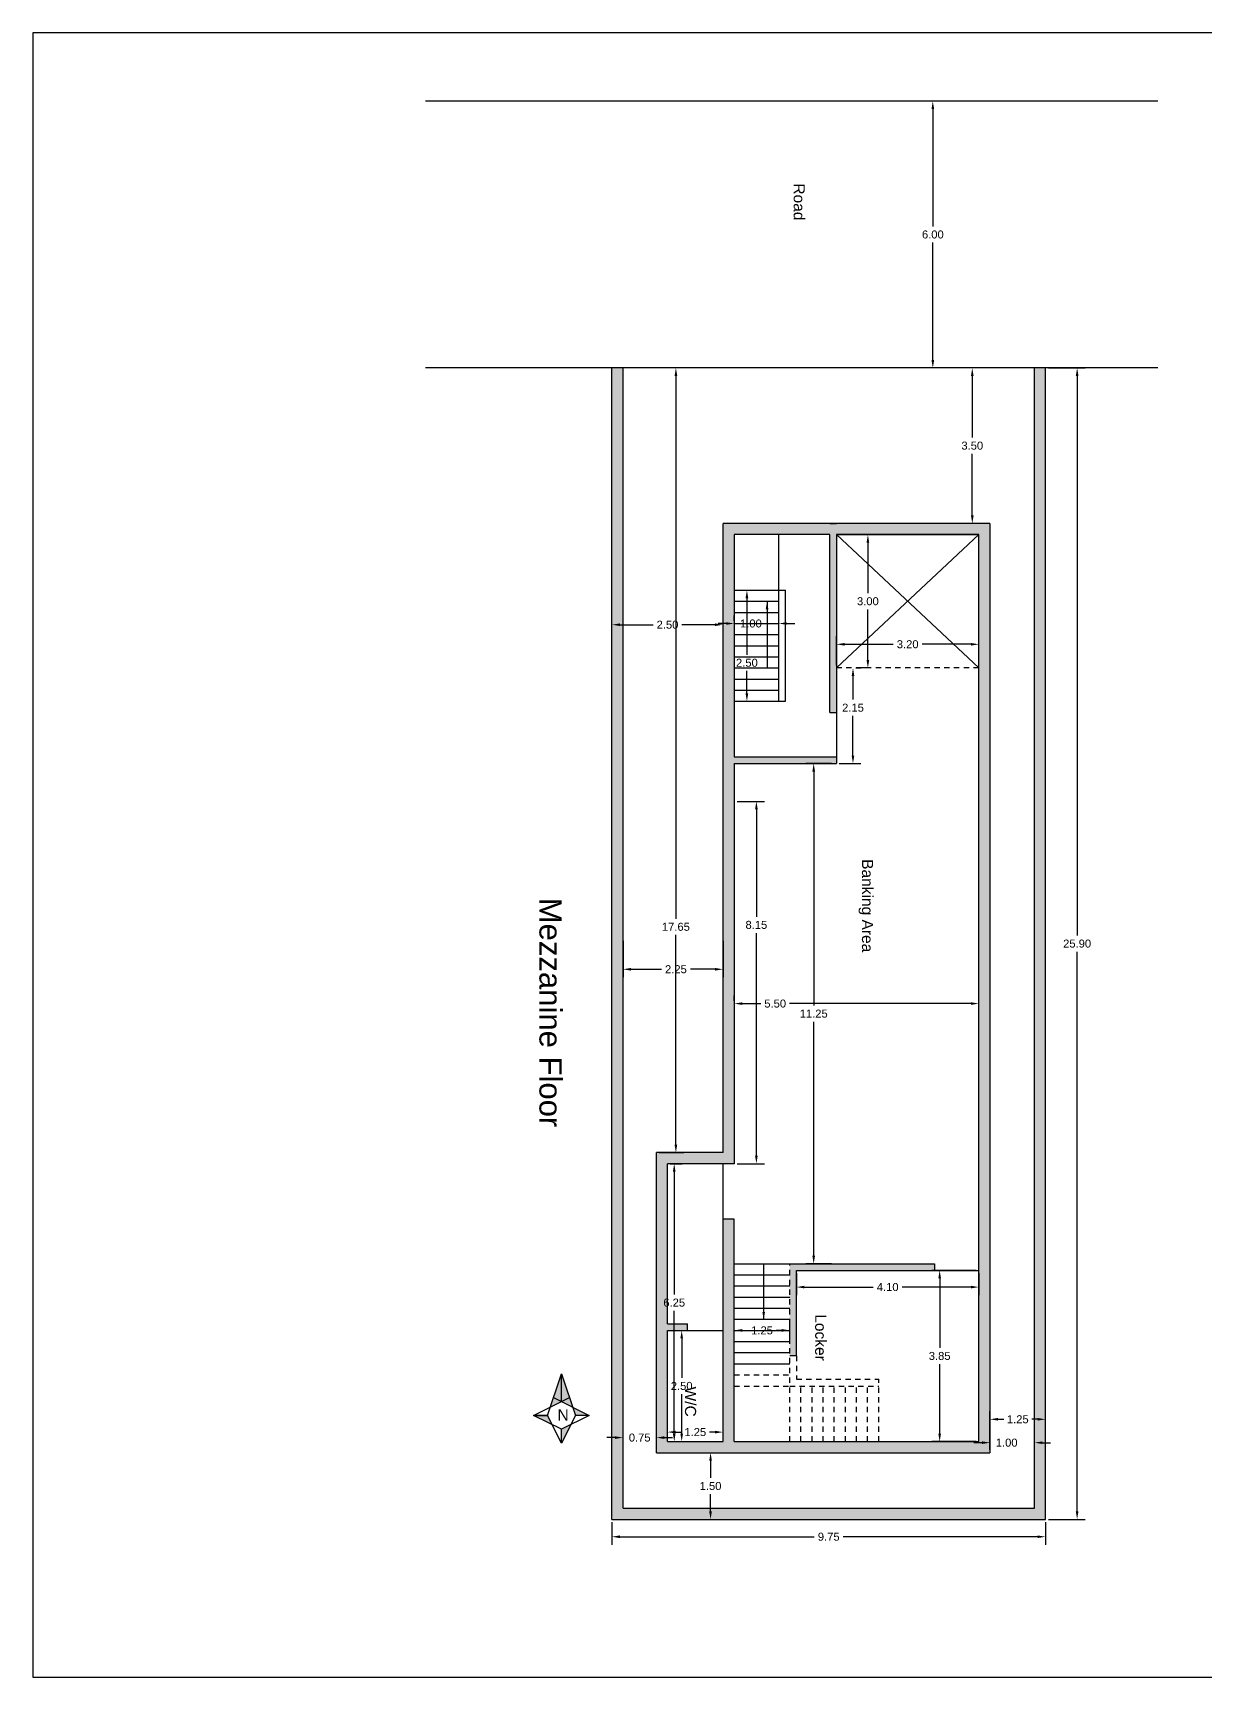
# Model space of a CAD drawing. Header units: millimetres. Extents: x 2239 to 2300, y 1619 to 1767.
# Drawn here: x 2238.73 to 2265.08, y 1645.64 to 1682.62 of the extents above; entities that cross this region are included whole.
import ezdxf

# ---------------------------------------------------------------- set-up
doc = ezdxf.new("R2010")
doc.units = ezdxf.units.MM
doc.header["$LTSCALE"] = 0.01
doc.header["$MEASUREMENT"] = 0
doc.linetypes.add('ACAD_ISO02W100', pattern=[15, 12, -3])
doc.styles.get("Standard").update_dxf_attribs({"font": 'arial.ttf'})
doc.dimstyles.get("Standard").update_dxf_attribs({"dimtxt": 0.18, "dimasz": 0.18, "dimexe": 0.18, "dimexo": 0.0625, "dimgap": 0.09, "dimtad": 0, "dimtih": 1, "dimtoh": 1, "dimzin": 0, "dimdsep": 46, "dimtxsty": 'Standard', "dimcen": 0.09, "dimadec": 0, "dimazin": 0, "dimtfac": 1, "dimtofl": 0, "dimtmove": 0, "dimatfit": 3, "dimfxl": 1, "dimtolj": 1, "dimtzin": 0, "dimarcsym": 0})

# ---------------------------------------------------------------- blocks, each defined once
blk = doc.blocks.new('*D1285')
at = {"color": 0, "lineweight": -2, "transparency": 16777216}
for p, q in [((2259.391, 1681.083), (2258.781, 1681.083)), ((2258.961, 1680.903), (2258.961, 1678.265)), ((2258.961, 1675.263), (2258.961, 1677.901)), ((2260.915, 1675.083), (2258.781, 1675.083))]:
    blk.add_line(p, q, dxfattribs=at)
at = {"color": 0, "transparency": 16777216}
for points in [[(2258.931, 1680.903), (2258.991, 1680.903), (2258.961, 1681.083)], [(2258.931, 1675.263), (2258.991, 1675.263), (2258.961, 1675.083)]]:
    blk.add_solid(points, dxfattribs=at)
at = {"layer": 'Defpoints', "color": 0, "transparency": 16777216}
for p in [(2258.961, 1681.083), (2259.454, 1681.083), (2260.977, 1675.083)]:
    blk.add_point(p, dxfattribs=at)
at = {"color": 0, "transparency": 16777216, "insert": (2258.961, 1678.083), "char_height": 0.18, "attachment_point": 5}
blk.add_mtext('\\A1;6.00', dxfattribs=at)
blk = doc.blocks.new('*D1280')
at = {"color": 0, "linetype": 'Continuous', "lineweight": -2, "transparency": 16777216}
for p, q in [((2251.816, 1651.022), (2251.636, 1651.022)), ((2251.996, 1650.745), (2251.996, 1651.202)), ((2252.746, 1650.745), (2252.746, 1651.202)), ((2252.926, 1651.022), (2253.106, 1651.022))]:
    blk.add_line(p, q, dxfattribs=at)
at = {"color": 0, "linetype": 'Continuous', "transparency": 16777216}
for points in [[(2251.816, 1651.052), (2251.816, 1650.992), (2251.996, 1651.022)], [(2252.926, 1651.052), (2252.926, 1650.992), (2252.746, 1651.022)]]:
    blk.add_solid(points, dxfattribs=at)
at = {"layer": 'Defpoints', "color": 0, "linetype": 'Continuous', "transparency": 16777216}
for p in [(2251.996, 1651.022), (2251.996, 1650.683), (2252.746, 1650.683)]:
    blk.add_point(p, dxfattribs=at)
at = {"color": 0, "linetype": 'Continuous', "transparency": 16777216, "insert": (2252.371, 1651.022), "char_height": 0.18, "attachment_point": 5}
blk.add_mtext('\\A1;0.75', dxfattribs=at)
blk = doc.blocks.new('*D1281')
at = {"color": 0, "linetype": 'Continuous', "lineweight": -2, "transparency": 16777216}
for p, q in [((2253.259, 1650.683), (2254.144, 1650.683)), ((2253.964, 1650.503), (2253.964, 1650.115)), ((2253.964, 1649.363), (2253.964, 1649.751)), ((2253.809, 1649.183), (2254.144, 1649.183))]:
    blk.add_line(p, q, dxfattribs=at)
at = {"color": 0, "linetype": 'Continuous', "transparency": 16777216}
for points in [[(2253.934, 1650.503), (2253.994, 1650.503), (2253.964, 1650.683)], [(2253.934, 1649.363), (2253.994, 1649.363), (2253.964, 1649.183)]]:
    blk.add_solid(points, dxfattribs=at)
at = {"layer": 'Defpoints', "color": 0, "linetype": 'Continuous', "transparency": 16777216}
for p in [(2253.196, 1650.683), (2253.746, 1649.183), (2253.964, 1649.183)]:
    blk.add_point(p, dxfattribs=at)
at = {"color": 0, "linetype": 'Continuous', "transparency": 16777216, "insert": (2253.964, 1649.933), "char_height": 0.18, "attachment_point": 5}
blk.add_mtext('\\A1;1.50', dxfattribs=at)
blk = doc.blocks.new('*D1282')
at = {"color": 0, "linetype": 'Continuous', "lineweight": -2, "transparency": 16777216}
for p, q in [((2260.246, 1650.745), (2260.246, 1651.088)), ((2261.246, 1650.745), (2261.246, 1651.088)), ((2260.066, 1650.908), (2259.886, 1650.908)), ((2261.426, 1650.908), (2261.606, 1650.908))]:
    blk.add_line(p, q, dxfattribs=at)
at = {"color": 0, "linetype": 'Continuous', "transparency": 16777216}
for points in [[(2260.066, 1650.938), (2260.066, 1650.878), (2260.246, 1650.908)], [(2261.426, 1650.938), (2261.426, 1650.878), (2261.246, 1650.908)]]:
    blk.add_solid(points, dxfattribs=at)
at = {"layer": 'Defpoints', "color": 0, "linetype": 'Continuous', "transparency": 16777216}
for p in [(2260.246, 1650.683), (2261.246, 1650.908), (2261.246, 1650.683)]:
    blk.add_point(p, dxfattribs=at)
at = {"color": 0, "linetype": 'Continuous', "transparency": 16777216, "insert": (2260.621, 1650.908), "char_height": 0.18, "attachment_point": 5}
blk.add_mtext('\\A1;1.00', dxfattribs=at)
blk = doc.blocks.new('*D1286')
at = {"color": 0, "linetype": 'Continuous', "lineweight": -2, "transparency": 16777216}
for p, q in [((2251.746, 1649.12), (2251.746, 1648.612)), ((2261.496, 1649.12), (2261.496, 1648.612)), ((2251.926, 1648.792), (2256.297, 1648.792)), ((2261.316, 1648.792), (2256.946, 1648.792))]:
    blk.add_line(p, q, dxfattribs=at)
at = {"color": 0, "linetype": 'Continuous', "transparency": 16777216}
for points in [[(2251.926, 1648.822), (2251.926, 1648.762), (2251.746, 1648.792)], [(2261.316, 1648.822), (2261.316, 1648.762), (2261.496, 1648.792)]]:
    blk.add_solid(points, dxfattribs=at)
at = {"layer": 'Defpoints', "color": 0, "linetype": 'Continuous', "transparency": 16777216}
for p in [(2251.746, 1649.183), (2261.496, 1649.183), (2251.746, 1648.792)]:
    blk.add_point(p, dxfattribs=at)
at = {"color": 0, "linetype": 'Continuous', "transparency": 16777216, "insert": (2256.621, 1648.792), "char_height": 0.18, "attachment_point": 5}
blk.add_mtext('\\A1;9.75', dxfattribs=at)
blk = doc.blocks.new('*D1287')
at = {"color": 0, "linetype": 'Continuous', "lineweight": -2, "transparency": 16777216}
for p, q in [((2261.559, 1675.083), (2262.385, 1675.083)), ((2262.205, 1674.903), (2262.205, 1662.315)), ((2262.205, 1649.363), (2262.205, 1661.951)), ((2261.559, 1649.183), (2262.385, 1649.183))]:
    blk.add_line(p, q, dxfattribs=at)
at = {"color": 0, "linetype": 'Continuous', "transparency": 16777216}
for points in [[(2262.175, 1674.903), (2262.235, 1674.903), (2262.205, 1675.083)], [(2262.175, 1649.363), (2262.235, 1649.363), (2262.205, 1649.183)]]:
    blk.add_solid(points, dxfattribs=at)
at = {"layer": 'Defpoints', "color": 0, "linetype": 'Continuous', "transparency": 16777216}
for p in [(2261.496, 1675.083), (2262.205, 1675.083), (2261.496, 1649.183)]:
    blk.add_point(p, dxfattribs=at)
at = {"color": 0, "linetype": 'Continuous', "transparency": 16777216, "insert": (2262.205, 1662.133), "char_height": 0.18, "attachment_point": 5}
blk.add_mtext('\\A1;25.90', dxfattribs=at)
blk = doc.blocks.new('*D1283')
at = {"color": 0, "linetype": 'Continuous', "lineweight": -2, "transparency": 16777216}
for p, q in [((2251.746, 1669.145), (2251.746, 1669.486)), ((2254.246, 1669.145), (2254.246, 1669.486)), ((2251.926, 1669.306), (2252.671, 1669.306)), ((2254.066, 1669.306), (2253.321, 1669.306))]:
    blk.add_line(p, q, dxfattribs=at)
at = {"color": 0, "linetype": 'Continuous', "transparency": 16777216}
for points in [[(2251.926, 1669.336), (2251.926, 1669.276), (2251.746, 1669.306)], [(2254.066, 1669.336), (2254.066, 1669.276), (2254.246, 1669.306)]]:
    blk.add_solid(points, dxfattribs=at)
at = {"layer": 'Defpoints', "color": 0, "linetype": 'Continuous', "transparency": 16777216}
for p in [(2251.746, 1669.306), (2251.746, 1669.083), (2254.246, 1669.083)]:
    blk.add_point(p, dxfattribs=at)
at = {"color": 0, "linetype": 'Continuous', "transparency": 16777216, "insert": (2252.996, 1669.306), "char_height": 0.18, "attachment_point": 5}
blk.add_mtext('\\A1;2.50', dxfattribs=at)
blk = doc.blocks.new('*D1288')
at = {"color": 0, "linetype": 'Continuous', "lineweight": -2, "transparency": 16777216}
for p, q in [((2254.496, 1669.395), (2254.496, 1669.513)), ((2255.496, 1669.395), (2255.496, 1669.513)), ((2254.316, 1669.333), (2254.136, 1669.333)), ((2255.676, 1669.333), (2255.856, 1669.333))]:
    blk.add_line(p, q, dxfattribs=at)
at = {"color": 0, "linetype": 'Continuous', "transparency": 16777216}
for points in [[(2254.316, 1669.363), (2254.316, 1669.303), (2254.496, 1669.333)], [(2255.676, 1669.363), (2255.676, 1669.303), (2255.496, 1669.333)]]:
    blk.add_solid(points, dxfattribs=at)
at = {"layer": 'Defpoints', "color": 0, "linetype": 'Continuous', "transparency": 16777216}
for p in [(2254.496, 1669.333), (2255.496, 1669.333), (2255.496, 1669.333)]:
    blk.add_point(p, dxfattribs=at)
at = {"color": 0, "linetype": 'Continuous', "transparency": 16777216, "insert": (2254.871, 1669.333), "char_height": 0.18, "attachment_point": 5}
blk.add_mtext('\\A1;1.00', dxfattribs=at)
blk = doc.blocks.new('*D1289')
at = {"color": 0, "linetype": 'Continuous', "lineweight": -2, "transparency": 16777216}
for p, q in [((2254.559, 1670.083), (2254.961, 1670.083)), ((2254.781, 1669.903), (2254.781, 1668.632)), ((2254.781, 1667.763), (2254.781, 1668.268)), ((2254.559, 1667.583), (2254.961, 1667.583))]:
    blk.add_line(p, q, dxfattribs=at)
at = {"color": 0, "linetype": 'Continuous', "transparency": 16777216}
for points in [[(2254.751, 1669.903), (2254.811, 1669.903), (2254.781, 1670.083)], [(2254.751, 1667.763), (2254.811, 1667.763), (2254.781, 1667.583)]]:
    blk.add_solid(points, dxfattribs=at)
at = {"layer": 'Defpoints', "color": 0, "linetype": 'Continuous', "transparency": 16777216}
for p in [(2254.496, 1670.083), (2254.496, 1667.583), (2254.781, 1667.583)]:
    blk.add_point(p, dxfattribs=at)
at = {"color": 0, "linetype": 'Continuous', "transparency": 16777216, "insert": (2254.781, 1668.45), "char_height": 0.18, "attachment_point": 5}
blk.add_mtext('\\A1;2.50', dxfattribs=at)
blk = doc.blocks.new('*D1284')
at = {"color": 0, "linetype": 'Continuous', "lineweight": -2, "transparency": 16777216}
for p, q in [((2253.697, 1675.083), (2253.005, 1675.083)), ((2253.185, 1674.903), (2253.185, 1662.693)), ((2253.185, 1657.613), (2253.185, 1662.329)), ((2252.809, 1657.433), (2253.365, 1657.433))]:
    blk.add_line(p, q, dxfattribs=at)
at = {"color": 0, "linetype": 'Continuous', "transparency": 16777216}
for points in [[(2253.155, 1674.903), (2253.215, 1674.903), (2253.185, 1675.083)], [(2253.155, 1657.613), (2253.215, 1657.613), (2253.185, 1657.433)]]:
    blk.add_solid(points, dxfattribs=at)
at = {"layer": 'Defpoints', "color": 0, "linetype": 'Continuous', "transparency": 16777216}
for p in [(2253.185, 1675.083), (2253.759, 1675.083), (2252.746, 1657.433)]:
    blk.add_point(p, dxfattribs=at)
at = {"color": 0, "linetype": 'Continuous', "transparency": 16777216, "insert": (2253.185, 1662.511), "char_height": 0.18, "attachment_point": 5}
blk.add_mtext('\\A1;17.65', dxfattribs=at)
blk = doc.blocks.new('*D1290')
at = {"color": 0, "linetype": 'Continuous', "lineweight": -2, "transparency": 16777216}
for p, q in [((2254.496, 1660.846), (2254.496, 1660.964)), ((2259.996, 1660.846), (2259.996, 1660.964)), ((2254.676, 1660.784), (2255.094, 1660.784)), ((2259.816, 1660.784), (2255.741, 1660.784))]:
    blk.add_line(p, q, dxfattribs=at)
at = {"color": 0, "linetype": 'Continuous', "transparency": 16777216}
for points in [[(2254.676, 1660.814), (2254.676, 1660.754), (2254.496, 1660.784)], [(2259.816, 1660.814), (2259.816, 1660.754), (2259.996, 1660.784)]]:
    blk.add_solid(points, dxfattribs=at)
at = {"layer": 'Defpoints', "color": 0, "linetype": 'Continuous', "transparency": 16777216}
for p in [(2254.496, 1660.784), (2254.496, 1660.784), (2259.996, 1660.784)]:
    blk.add_point(p, dxfattribs=at)
at = {"color": 0, "linetype": 'Continuous', "transparency": 16777216, "insert": (2255.417, 1660.784), "char_height": 0.18, "attachment_point": 5}
blk.add_mtext('\\A1;5.50', dxfattribs=at)
blk = doc.blocks.new('*D1291')
at = {"color": 0, "linetype": 'Continuous', "lineweight": -2, "transparency": 16777216}
for p, q in [((2252.996, 1650.995), (2252.996, 1651.326)), ((2254.246, 1650.995), (2254.246, 1651.326)), ((2253.176, 1651.146), (2253.305, 1651.146)), ((2254.066, 1651.146), (2253.937, 1651.146))]:
    blk.add_line(p, q, dxfattribs=at)
at = {"color": 0, "linetype": 'Continuous', "transparency": 16777216}
for points in [[(2253.176, 1651.176), (2253.176, 1651.116), (2252.996, 1651.146)], [(2254.066, 1651.176), (2254.066, 1651.116), (2254.246, 1651.146)]]:
    blk.add_solid(points, dxfattribs=at)
at = {"layer": 'Defpoints', "color": 0, "linetype": 'Continuous', "transparency": 16777216}
for p in [(2252.996, 1651.146), (2252.996, 1650.933), (2254.246, 1650.933)]:
    blk.add_point(p, dxfattribs=at)
at = {"color": 0, "linetype": 'Continuous', "transparency": 16777216, "insert": (2253.621, 1651.146), "char_height": 0.18, "attachment_point": 5}
blk.add_mtext('\\A1;1.25', dxfattribs=at)
blk = doc.blocks.new('*D1292')
at = {"color": 0, "linetype": 'Continuous', "lineweight": -2, "transparency": 16777216}
for p, q in [((2253.059, 1657.183), (2253.327, 1657.183)), ((2253.147, 1657.003), (2253.147, 1654.24)), ((2253.147, 1651.113), (2253.147, 1653.876)), ((2253.059, 1650.933), (2253.327, 1650.933))]:
    blk.add_line(p, q, dxfattribs=at)
at = {"color": 0, "linetype": 'Continuous', "transparency": 16777216}
for points in [[(2253.117, 1657.003), (2253.177, 1657.003), (2253.147, 1657.183)], [(2253.117, 1651.113), (2253.177, 1651.113), (2253.147, 1650.933)]]:
    blk.add_solid(points, dxfattribs=at)
at = {"layer": 'Defpoints', "color": 0, "linetype": 'Continuous', "transparency": 16777216}
for p in [(2252.996, 1657.183), (2253.147, 1657.183), (2252.996, 1650.933)]:
    blk.add_point(p, dxfattribs=at)
at = {"color": 0, "linetype": 'Continuous', "transparency": 16777216, "insert": (2253.147, 1654.058), "char_height": 0.18, "attachment_point": 5}
blk.add_mtext('\\A1;6.25', dxfattribs=at)
blk = doc.blocks.new('*D1293')
at = {"color": 0, "lineweight": -2, "transparency": 16777216}
for p, q in [((2254.559, 1665.333), (2255.174, 1665.333)), ((2254.994, 1665.153), (2254.994, 1662.736)), ((2254.994, 1657.363), (2254.994, 1662.372)), ((2254.559, 1657.183), (2255.174, 1657.183))]:
    blk.add_line(p, q, dxfattribs=at)
at = {"color": 0, "transparency": 16777216}
for points in [[(2254.964, 1665.153), (2255.024, 1665.153), (2254.994, 1665.333)], [(2254.964, 1657.363), (2255.024, 1657.363), (2254.994, 1657.183)]]:
    blk.add_solid(points, dxfattribs=at)
at = {"layer": 'Defpoints', "color": 0, "transparency": 16777216}
for p in [(2254.496, 1665.333), (2254.994, 1665.333), (2254.496, 1657.183)]:
    blk.add_point(p, dxfattribs=at)
at = {"color": 0, "transparency": 16777216, "insert": (2254.994, 1662.554), "char_height": 0.18, "attachment_point": 5}
blk.add_mtext('\\A1;8.15', dxfattribs=at)
blk = doc.blocks.new('*D1294')
at = {"color": 0, "lineweight": -2, "transparency": 16777216}
for p, q in [((2260.246, 1650.745), (2260.246, 1651.614)), ((2260.426, 1651.434), (2260.555, 1651.434)), ((2261.316, 1651.434), (2261.187, 1651.434)), ((2261.496, 1650.745), (2261.496, 1651.614))]:
    blk.add_line(p, q, dxfattribs=at)
at = {"color": 0, "transparency": 16777216}
for points in [[(2260.426, 1651.464), (2260.426, 1651.404), (2260.246, 1651.434)], [(2261.316, 1651.464), (2261.316, 1651.404), (2261.496, 1651.434)]]:
    blk.add_solid(points, dxfattribs=at)
at = {"layer": 'Defpoints', "color": 0, "transparency": 16777216}
for p in [(2261.496, 1651.434), (2260.246, 1650.683), (2261.496, 1650.683)]:
    blk.add_point(p, dxfattribs=at)
at = {"color": 0, "transparency": 16777216, "insert": (2260.871, 1651.434), "char_height": 0.18, "attachment_point": 5}
blk.add_mtext('\\A1;1.25', dxfattribs=at)
blk = doc.blocks.new('*D1295')
at = {"color": 0, "lineweight": -2, "transparency": 16777216}
for p, q in [((2251.996, 1662.195), (2251.996, 1661.376)), ((2254.246, 1662.195), (2254.246, 1661.376)), ((2252.176, 1661.556), (2252.859, 1661.556)), ((2254.066, 1661.556), (2253.511, 1661.556))]:
    blk.add_line(p, q, dxfattribs=at)
at = {"color": 0, "transparency": 16777216}
for points in [[(2252.176, 1661.586), (2252.176, 1661.526), (2251.996, 1661.556)], [(2254.066, 1661.586), (2254.066, 1661.526), (2254.246, 1661.556)]]:
    blk.add_solid(points, dxfattribs=at)
at = {"layer": 'Defpoints', "color": 0, "transparency": 16777216}
for p in [(2251.996, 1662.258), (2254.246, 1662.258), (2254.246, 1661.556)]:
    blk.add_point(p, dxfattribs=at)
at = {"color": 0, "transparency": 16777216, "insert": (2253.185, 1661.556), "char_height": 0.18, "attachment_point": 5}
blk.add_mtext('\\A1;2.25', dxfattribs=at)
blk = doc.blocks.new('*D1296')
at = {"color": 0, "lineweight": -2, "transparency": 16777216}
for p, q in [((2253.059, 1653.433), (2253.495, 1653.433)), ((2253.315, 1653.253), (2253.315, 1652.365)), ((2253.315, 1651.113), (2253.315, 1652.001)), ((2253.059, 1650.933), (2253.495, 1650.933))]:
    blk.add_line(p, q, dxfattribs=at)
at = {"color": 0, "transparency": 16777216}
for points in [[(2253.285, 1653.253), (2253.345, 1653.253), (2253.315, 1653.433)], [(2253.285, 1651.113), (2253.345, 1651.113), (2253.315, 1650.933)]]:
    blk.add_solid(points, dxfattribs=at)
at = {"layer": 'Defpoints', "color": 0, "transparency": 16777216}
for p in [(2252.996, 1653.433), (2252.996, 1650.933), (2253.315, 1650.933)]:
    blk.add_point(p, dxfattribs=at)
at = {"color": 0, "transparency": 16777216, "insert": (2253.315, 1652.183), "char_height": 0.18, "attachment_point": 5}
blk.add_mtext('\\A1;2.50', dxfattribs=at)
blk = doc.blocks.new('*D1297')
at = {"color": 0, "lineweight": -2, "transparency": 16777216}
for p, q in [((2257.227, 1668.333), (2257.346, 1668.333)), ((2257.166, 1668.153), (2257.166, 1667.621)), ((2257.166, 1666.363), (2257.166, 1667.257)), ((2256.859, 1666.183), (2257.346, 1666.183))]:
    blk.add_line(p, q, dxfattribs=at)
at = {"color": 0, "transparency": 16777216}
for points in [[(2257.136, 1668.153), (2257.196, 1668.153), (2257.166, 1668.333)], [(2257.136, 1666.363), (2257.196, 1666.363), (2257.166, 1666.183)]]:
    blk.add_solid(points, dxfattribs=at)
at = {"layer": 'Defpoints', "color": 0, "transparency": 16777216}
for p in [(2257.164, 1668.333), (2257.166, 1668.333), (2256.796, 1666.183)]:
    blk.add_point(p, dxfattribs=at)
at = {"color": 0, "transparency": 16777216, "insert": (2257.166, 1667.439), "char_height": 0.18, "attachment_point": 5}
blk.add_mtext('\\A1;2.15', dxfattribs=at)
blk = doc.blocks.new('*D1298')
at = {"color": 0, "lineweight": -2, "transparency": 16777216}
for p, q in [((2257.679, 1671.333), (2257.321, 1671.333)), ((2257.501, 1671.153), (2257.501, 1670.015)), ((2257.501, 1668.513), (2257.501, 1669.651)), ((2257.571, 1668.333), (2257.321, 1668.333))]:
    blk.add_line(p, q, dxfattribs=at)
at = {"color": 0, "transparency": 16777216}
for points in [[(2257.471, 1671.153), (2257.531, 1671.153), (2257.501, 1671.333)], [(2257.471, 1668.513), (2257.531, 1668.513), (2257.501, 1668.333)]]:
    blk.add_solid(points, dxfattribs=at)
at = {"layer": 'Defpoints', "color": 0, "transparency": 16777216}
for p in [(2257.501, 1671.333), (2257.741, 1671.333), (2257.634, 1668.333)]:
    blk.add_point(p, dxfattribs=at)
at = {"color": 0, "transparency": 16777216, "insert": (2257.501, 1669.833), "char_height": 0.18, "attachment_point": 5}
blk.add_mtext('\\A1;3.00', dxfattribs=at)
blk = doc.blocks.new('*D1299')
at = {"color": 0, "lineweight": -2, "transparency": 16777216}
for p, q in [((2256.796, 1668.395), (2256.796, 1669.046)), ((2259.996, 1668.395), (2259.996, 1669.046)), ((2256.976, 1668.866), (2258.073, 1668.866)), ((2259.816, 1668.866), (2258.72, 1668.866))]:
    blk.add_line(p, q, dxfattribs=at)
at = {"color": 0, "transparency": 16777216}
for points in [[(2256.976, 1668.896), (2256.976, 1668.836), (2256.796, 1668.866)], [(2259.816, 1668.896), (2259.816, 1668.836), (2259.996, 1668.866)]]:
    blk.add_solid(points, dxfattribs=at)
at = {"layer": 'Defpoints', "color": 0, "transparency": 16777216}
for p in [(2259.996, 1668.866), (2256.796, 1668.333), (2259.996, 1668.333)]:
    blk.add_point(p, dxfattribs=at)
at = {"color": 0, "transparency": 16777216, "insert": (2258.396, 1668.866), "char_height": 0.18, "attachment_point": 5}
blk.add_mtext('\\A1;3.20', dxfattribs=at)
blk = doc.blocks.new('*D1300')
at = {"color": 0, "linetype": 'Continuous', "lineweight": -2, "transparency": 16777216}
for p, q in [((2254.496, 1653.245), (2254.496, 1653.613)), ((2255.746, 1653.245), (2255.746, 1653.613)), ((2254.676, 1653.433), (2254.805, 1653.433)), ((2255.566, 1653.433), (2255.437, 1653.433))]:
    blk.add_line(p, q, dxfattribs=at)
at = {"color": 0, "linetype": 'Continuous', "transparency": 16777216}
for points in [[(2254.676, 1653.463), (2254.676, 1653.403), (2254.496, 1653.433)], [(2255.566, 1653.463), (2255.566, 1653.403), (2255.746, 1653.433)]]:
    blk.add_solid(points, dxfattribs=at)
at = {"layer": 'Defpoints', "color": 0, "linetype": 'Continuous', "transparency": 16777216}
for p in [(2254.496, 1653.183), (2255.746, 1653.433), (2255.746, 1653.183)]:
    blk.add_point(p, dxfattribs=at)
at = {"color": 0, "linetype": 'Continuous', "transparency": 16777216, "insert": (2255.121, 1653.433), "char_height": 0.18, "attachment_point": 5}
blk.add_mtext('\\A1;1.25', dxfattribs=at)
blk = doc.blocks.new('*D1301')
at = {"color": 0, "lineweight": -2, "transparency": 16777216}
for p, q in [((2259.934, 1654.783), (2258.935, 1654.783)), ((2259.115, 1654.603), (2259.115, 1653.04)), ((2259.115, 1651.113), (2259.115, 1652.676)), ((2259.934, 1650.933), (2258.935, 1650.933))]:
    blk.add_line(p, q, dxfattribs=at)
at = {"color": 0, "transparency": 16777216}
for points in [[(2259.085, 1654.603), (2259.145, 1654.603), (2259.115, 1654.783)], [(2259.085, 1651.113), (2259.145, 1651.113), (2259.115, 1650.933)]]:
    blk.add_solid(points, dxfattribs=at)
at = {"layer": 'Defpoints', "color": 0, "transparency": 16777216}
for p in [(2259.996, 1654.783), (2259.115, 1650.933), (2259.996, 1650.933)]:
    blk.add_point(p, dxfattribs=at)
at = {"color": 0, "transparency": 16777216, "insert": (2259.115, 1652.858), "char_height": 0.18, "attachment_point": 5}
blk.add_mtext('\\A1;3.85', dxfattribs=at)
blk = doc.blocks.new('*D1302')
at = {"color": 0, "lineweight": -2, "transparency": 16777216}
for p, q in [((2255.896, 1654.72), (2255.896, 1654.228)), ((2259.996, 1654.72), (2259.996, 1654.228)), ((2256.076, 1654.408), (2257.619, 1654.408)), ((2259.816, 1654.408), (2258.273, 1654.408))]:
    blk.add_line(p, q, dxfattribs=at)
at = {"color": 0, "transparency": 16777216}
for points in [[(2256.076, 1654.438), (2256.076, 1654.378), (2255.896, 1654.408)], [(2259.816, 1654.438), (2259.816, 1654.378), (2259.996, 1654.408)]]:
    blk.add_solid(points, dxfattribs=at)
at = {"layer": 'Defpoints', "color": 0, "transparency": 16777216}
for p in [(2255.896, 1654.783), (2259.996, 1654.783), (2255.896, 1654.408)]:
    blk.add_point(p, dxfattribs=at)
at = {"color": 0, "transparency": 16777216, "insert": (2257.946, 1654.408), "char_height": 0.18, "attachment_point": 5}
blk.add_mtext('\\A1;4.10', dxfattribs=at)
blk = doc.blocks.new('*D1303')
at = {"color": 0, "lineweight": -2, "transparency": 16777216}
for p, q in [((2256.684, 1666.183), (2256.103, 1666.183)), ((2256.283, 1666.003), (2256.283, 1660.74)), ((2256.283, 1655.113), (2256.283, 1660.376)), ((2256.684, 1654.933), (2256.103, 1654.933))]:
    blk.add_line(p, q, dxfattribs=at)
at = {"color": 0, "transparency": 16777216}
for points in [[(2256.253, 1666.003), (2256.313, 1666.003), (2256.283, 1666.183)], [(2256.253, 1655.113), (2256.313, 1655.113), (2256.283, 1654.933)]]:
    blk.add_solid(points, dxfattribs=at)
at = {"layer": 'Defpoints', "color": 0, "transparency": 16777216}
for p in [(2256.283, 1666.183), (2256.746, 1666.183), (2256.746, 1654.933)]:
    blk.add_point(p, dxfattribs=at)
at = {"color": 0, "transparency": 16777216, "insert": (2256.283, 1660.558), "char_height": 0.18, "attachment_point": 5}
blk.add_mtext('\\A1;11.25', dxfattribs=at)
blk = doc.blocks.new('*D1304')
at = {"color": 0, "lineweight": -2, "transparency": 16777216}
for p, q in [((2260.184, 1675.083), (2259.668, 1675.083)), ((2259.848, 1674.903), (2259.848, 1673.515)), ((2259.848, 1671.763), (2259.848, 1673.151)), ((2260.184, 1671.583), (2259.668, 1671.583))]:
    blk.add_line(p, q, dxfattribs=at)
at = {"color": 0, "transparency": 16777216}
for points in [[(2259.818, 1674.903), (2259.878, 1674.903), (2259.848, 1675.083)], [(2259.818, 1671.763), (2259.878, 1671.763), (2259.848, 1671.583)]]:
    blk.add_solid(points, dxfattribs=at)
at = {"layer": 'Defpoints', "color": 0, "transparency": 16777216}
for p in [(2259.848, 1675.083), (2260.246, 1675.083), (2260.246, 1671.583)]:
    blk.add_point(p, dxfattribs=at)
at = {"color": 0, "transparency": 16777216, "insert": (2259.848, 1673.333), "char_height": 0.18, "attachment_point": 5}
blk.add_mtext('\\A1;3.50', dxfattribs=at)

msp = doc.modelspace()

# ---------------------------------------------------------------- hatches: boundary and pattern name
h = msp.add_hatch(color=256)
h.dxf.hatch_style = 1
h.paths.add_polyline_path([(2261.496, 1675.083), (2261.246, 1675.083), (2261.246, 1649.433), (2251.996, 1649.433), (2251.996, 1675.083), (2251.746, 1675.083), (2251.746, 1649.183), (2261.496, 1649.183)])
at = {"linetype": 'ACAD_ISO02W100', "true_color": 0x4554a5}
h = msp.add_hatch(color=175, dxfattribs=at)
h.dxf.hatch_style = 1
h.paths.add_polyline_path([(2260.246, 1671.583), (2254.246, 1671.583), (2254.246, 1657.433), (2252.746, 1657.433), (2252.746, 1650.683), (2260.246, 1650.683)])
h.paths.add_polyline_path([(2259.996, 1650.933), (2254.496, 1650.933), (2254.496, 1655.933), (2254.246, 1655.933), (2254.246, 1650.933), (2252.996, 1650.933), (2252.996, 1653.433), (2253.446, 1653.433), (2253.446, 1653.583), (2252.996, 1653.583), (2252.996, 1657.183), (2254.496, 1657.183), (2254.496, 1666.183), (2256.796, 1666.183), (2256.796, 1666.333), (2254.496, 1666.333), (2254.496, 1671.333), (2256.646, 1671.333), (2256.646, 1667.333), (2256.796, 1667.333), (2256.796, 1671.333), (2259.996, 1671.333)], flags=16)
h.paths.add_polyline_path([(2255.496, 1670.083), (2255.646, 1670.083), (2255.646, 1667.583), (2255.496, 1667.583)], flags=0)
h.paths.add_polyline_path([(2258.996, 1654.933), (2258.996, 1654.783), (2255.896, 1654.783), (2255.896, 1652.858), (2255.896, 1652.333), (2257.746, 1652.333), (2257.746, 1652.183), (2255.746, 1652.183), (2255.746, 1654.933)], flags=0)
h.paths.add_polyline_path([(2254.574, 1669.146), (2255.153, 1669.146), (2255.153, 1669.517), (2254.574, 1669.517)], flags=8)
h.paths.add_polyline_path([(2254.494, 1668.263), (2255.073, 1668.263), (2255.073, 1668.634), (2254.494, 1668.634)], flags=24)
h.paths.add_polyline_path([(2255.128, 1660.597), (2255.708, 1660.597), (2255.708, 1660.968), (2255.128, 1660.968)], flags=8)
h.paths.add_polyline_path([(2253.323, 1650.959), (2253.902, 1650.959), (2253.902, 1651.33), (2253.323, 1651.33)], flags=8)
h.paths.add_polyline_path([(2252.857, 1653.871), (2253.437, 1653.871), (2253.437, 1654.242), (2252.857, 1654.242)], flags=24)
h.paths.add_polyline_path([(2254.704, 1662.367), (2255.283, 1662.367), (2255.283, 1662.738), (2254.704, 1662.738)], flags=8)
h.paths.add_polyline_path([(2253.028, 1651.996), (2253.607, 1651.996), (2253.607, 1652.367), (2253.028, 1652.367)], flags=8)
h.paths.add_polyline_path([(2256.877, 1667.252), (2257.457, 1667.252), (2257.457, 1667.623), (2256.877, 1667.623)], flags=8)
h.paths.add_polyline_path([(2257.212, 1669.646), (2257.791, 1669.646), (2257.791, 1670.017), (2257.212, 1670.017)], flags=8)
h.paths.add_polyline_path([(2258.107, 1668.679), (2258.687, 1668.679), (2258.687, 1669.05), (2258.107, 1669.05)], flags=8)
h.paths.add_polyline_path([(2254.823, 1653.246), (2255.402, 1653.246), (2255.402, 1653.617), (2254.823, 1653.617)], flags=8)
h.paths.add_polyline_path([(2258.825, 1652.671), (2259.404, 1652.671), (2259.404, 1653.042), (2258.825, 1653.042)], flags=8)
h.paths.add_polyline_path([(2257.661, 1654.222), (2258.24, 1654.222), (2258.24, 1654.593), (2257.661, 1654.593)], flags=8)
h.paths.add_polyline_path([(2255.915, 1660.371), (2256.634, 1660.371), (2256.634, 1660.742), (2255.915, 1660.742)], flags=8)
h.paths.add_polyline_path([(2256.18, 1653.885), (2256.18, 1652.707), (2256.695, 1652.707), (2256.695, 1653.885)], flags=8)
h.paths.add_polyline_path([(2253.248, 1652.237), (2253.248, 1651.433), (2253.764, 1651.433), (2253.764, 1652.237)], flags=8)
h.paths.add_polyline_path([(2257.231, 1664.122), (2257.231, 1661.9), (2257.746, 1661.9), (2257.746, 1664.122)], flags=8)
h = msp.add_hatch(color=175, dxfattribs=at)
h.dxf.hatch_style = 1
h.paths.add_polyline_path([(2258.996, 1654.933), (2255.746, 1654.933), (2255.746, 1652.858), (2255.896, 1652.858), (2255.896, 1654.783), (2258.996, 1654.783)])
at = {"linetype": 'Continuous'}
h = msp.add_hatch(color=256, dxfattribs=at)
h.dxf.hatch_style = 1
h.paths.add_polyline_path([(2250.612, 1652.46), (2250.612, 1651.835), (2250.791, 1651.925)])
h.paths.add_polyline_path([(2250.612, 1652.46), (2250.434, 1651.925), (2250.612, 1651.835)])
h.paths.add_polyline_path([(2250.791, 1651.925), (2250.612, 1651.835), (2250.862, 1651.71)])
h.paths.add_polyline_path([(2250.612, 1651.835), (2250.434, 1651.925), (2250.362, 1651.71)])
h.paths.add_polyline_path([(2250.862, 1651.71), (2250.925, 1651.523), (2251.237, 1651.523)])
h.paths.add_polyline_path([(2250.821, 1651.315), (2250.612, 1651.21), (2250.612, 1650.898)])
h.paths.add_polyline_path([(2250.3, 1651.523), (2249.987, 1651.523), (2250.404, 1651.315)])

# ---------------------------------------------------------------- linework, layer by layer
for p, q in [((2264.019, 1681.083), (2247.559, 1681.083)), ((2264.019, 1675.083), (2247.559, 1675.083)), ((2251.746, 1649.183), (2251.746, 1675.083)), ((2251.996, 1649.433), (2251.996, 1675.083)), ((2261.246, 1649.433), (2261.246, 1675.083)), ((2261.496, 1649.183), (2261.496, 1675.083)), ((2251.746, 1649.183), (2261.496, 1649.183)), ((2251.996, 1649.433), (2261.246, 1649.433))]:
    msp.add_line(p, q)
at = {"color": 175, "linetype": 'Continuous', "true_color": 0x4554a5}
for p, q in [((2254.246, 1657.433), (2254.246, 1671.583)), ((2254.496, 1671.333), (2254.496, 1666.333)), ((2260.246, 1671.583), (2260.246, 1650.683)), ((2254.496, 1670.083), (2255.646, 1670.083)), ((2254.496, 1669.833), (2255.496, 1669.833)), ((2255.496, 1667.583), (2255.496, 1670.083)), ((2255.646, 1667.583), (2255.646, 1670.083)), ((2254.496, 1669.583), (2255.496, 1669.583)), ((2254.496, 1669.333), (2255.496, 1669.333)), ((2254.496, 1669.083), (2255.496, 1669.083)), ((2254.496, 1668.833), (2255.496, 1668.833)), ((2254.496, 1668.583), (2255.496, 1668.583)), ((2254.496, 1668.333), (2255.496, 1668.333)), ((2254.496, 1668.083), (2255.496, 1668.083)), ((2254.496, 1667.833), (2255.496, 1667.833)), ((2254.496, 1667.583), (2255.646, 1667.583)), ((2254.496, 1666.333), (2256.796, 1666.333)), ((2254.496, 1666.183), (2256.796, 1666.183)), ((2254.496, 1666.183), (2254.496, 1657.183)), ((2254.246, 1657.433), (2252.746, 1657.433)), ((2254.496, 1657.183), (2252.996, 1657.183)), ((2254.496, 1654.933), (2258.996, 1654.933)), ((2254.496, 1654.683), (2255.746, 1654.683)), ((2254.496, 1654.433), (2255.746, 1654.433)), ((2254.496, 1654.183), (2255.746, 1654.183)), ((2254.496, 1653.933), (2255.746, 1653.933)), ((2254.496, 1653.683), (2255.746, 1653.683)), ((2254.496, 1653.433), (2255.746, 1653.433)), ((2254.496, 1653.183), (2255.746, 1653.183)), ((2254.496, 1652.933), (2255.746, 1652.933)), ((2254.496, 1652.683), (2255.746, 1652.683))]:
    msp.add_line(p, q, dxfattribs=at)
at = {"color": 175, "true_color": 0x4554a5}
for p, q in [((2260.246, 1671.583), (2254.246, 1671.583)), ((2256.646, 1671.333), (2254.496, 1671.333)), ((2255.496, 1670.083), (2255.496, 1671.333)), ((2256.646, 1671.583), (2256.796, 1671.583)), ((2256.646, 1667.333), (2256.646, 1671.333)), ((2259.996, 1671.333), (2256.796, 1671.333)), ((2256.796, 1671.333), (2256.796, 1666.183)), ((2256.796, 1671.333), (2259.996, 1671.333)), ((2259.996, 1650.933), (2259.996, 1671.333)), ((2256.646, 1667.333), (2256.796, 1667.333)), ((2252.746, 1650.683), (2252.746, 1657.433)), ((2252.996, 1653.583), (2252.996, 1657.183)), ((2254.246, 1650.933), (2254.246, 1657.183)), ((2254.496, 1655.933), (2254.246, 1655.933)), ((2254.496, 1650.933), (2254.496, 1655.933)), ((2255.896, 1652.858), (2255.896, 1654.783)), ((2255.896, 1654.783), (2259.996, 1654.783)), ((2258.996, 1654.933), (2258.996, 1654.783)), ((2252.996, 1653.583), (2253.446, 1653.583)), ((2253.446, 1653.433), (2253.446, 1653.583)), ((2252.996, 1653.433), (2254.246, 1653.433)), ((2252.996, 1650.933), (2252.996, 1653.433)), ((2255.896, 1652.858), (2255.746, 1652.858)), ((2252.996, 1650.933), (2254.246, 1650.933)), ((2254.496, 1650.933), (2259.996, 1650.933)), ((2252.746, 1650.683), (2260.246, 1650.683))]:
    msp.add_line(p, q, dxfattribs=at)
at = {"color": 251, "true_color": 0x636466}
for p, q in [((2256.796, 1671.333), (2259.996, 1668.333)), ((2259.996, 1671.333), (2256.796, 1668.333))]:
    msp.add_line(p, q, dxfattribs=at)
at = {"color": 175, "linetype": 'ACAD_ISO02W100', "true_color": 0x4554a5}
for p, q in [((2259.996, 1668.333), (2256.796, 1668.333)), ((2255.746, 1650.933), (2255.746, 1654.933)), ((2255.896, 1652.858), (2255.896, 1652.333)), ((2254.496, 1652.433), (2255.746, 1652.433)), ((2254.496, 1652.183), (2255.746, 1652.183)), ((2255.746, 1652.183), (2257.746, 1652.183)), ((2255.896, 1652.333), (2257.746, 1652.333)), ((2255.996, 1650.933), (2255.996, 1652.183)), ((2256.246, 1650.933), (2256.246, 1652.183)), ((2256.496, 1650.933), (2256.496, 1652.183)), ((2256.746, 1650.933), (2256.746, 1652.183)), ((2256.996, 1650.933), (2256.996, 1652.183)), ((2257.246, 1650.933), (2257.246, 1652.183)), ((2257.496, 1650.933), (2257.496, 1652.183)), ((2257.746, 1650.933), (2257.746, 1652.333))]:
    msp.add_line(p, q, dxfattribs=at)
at = {"linetype": 'Continuous'}
for p, q in [((2250.3, 1651.523), (2250.612, 1652.46)), ((2250.612, 1651.835), (2250.612, 1652.46)), ((2250.612, 1652.46), (2250.925, 1651.523)), ((2249.987, 1651.523), (2250.791, 1651.925)), ((2250.434, 1651.925), (2251.237, 1651.523)), ((2250.3, 1651.523), (2249.987, 1651.523)), ((2249.987, 1651.523), (2250.3, 1651.523)), ((2250.612, 1651.21), (2249.987, 1651.523)), ((2250.612, 1650.898), (2250.3, 1651.523)), ((2251.237, 1651.523), (2250.612, 1651.21)), ((2250.925, 1651.523), (2250.612, 1650.898)), ((2251.237, 1651.523), (2250.925, 1651.523)), ((2250.612, 1650.898), (2250.612, 1651.21))]:
    msp.add_line(p, q, dxfattribs=at)
msp.add_lwpolyline([(2291.434, 1682.618), (2238.73, 1682.618), (2238.73, 1645.635), (2291.434, 1645.635)], close=True)

# ---------------------------------------------------------------- texts
at = {"color": 240, "linetype": 'Continuous', "true_color": 0xed1f24, "attachment_point": 1, "rotation": 270}
for s, width, insert, char_height in [('{\\C0;Road}', 4.4858, (2256.083, 1679.234), 0.25), ('{\\C0;Banking Area}', 4.4858, (2257.618, 1664.034), 0.25), ('{\\C0;Mezzanine Floor }', 6.08114, (2250.617, 1663.165), 0.5), ('{\\C0;Locker}', 4.4858, (2256.566, 1653.797), 0.25), ('{\\C0;W/C}', 4.4858, (2253.639, 1652.17), 0.25)]:
    msp.add_mtext_dynamic_manual_height_columns(s, width=width, gutter_width=12.5, heights=[0], dxfattribs=dict(at, insert=insert, char_height=char_height))
at = {"linetype": 'Continuous', "insert": (2250.524, 1651.656), "char_height": 0.25, "attachment_point": 1}
msp.add_mtext_dynamic_manual_height_columns('N', width=0.24493, gutter_width=31.25, heights=[0], dxfattribs=at)

# ---------------------------------------------------------------- dimensions: what is measured, and where the dimension line sits
at = {"color": 251, "true_color": 0x636466}
for base, p1, p2, picture, middle in [((2258.961, 1681.083), (2260.977, 1675.083), (2259.454, 1681.083), '*D1285', (2258.961, 1678.083)), ((2259.848, 1675.083), (2260.246, 1671.583), (2260.246, 1675.083), '*D1304', (2259.848, 1673.333)), ((2256.283, 1666.183), (2256.746, 1654.933), (2256.746, 1666.183), '*D1303', (2256.283, 1660.558)), ((2259.115, 1650.933), (2259.996, 1654.783), (2259.996, 1650.933), '*D1301', (2259.115, 1652.858)), ((2253.315, 1650.933), (2252.996, 1653.433), (2252.996, 1650.933), '*D1296', (2253.315, 1652.183))]:
    dim = msp.add_linear_dim(base=base, p1=p1, p2=p2, angle=90, dimstyle='Standard', dxfattribs=at)
    dim.commit()
    dim.dimension.update_dxf_attribs({"geometry": picture, "text_midpoint": middle})
at = {"color": 251, "linetype": 'Continuous', "true_color": 0x636466}
for base, p1, p2, angle, picture, middle in [((2253.185, 1675.083), (2252.746, 1657.433), (2253.759, 1675.083), 90, '*D1284', (2253.185, 1662.511)), ((2254.781, 1667.583), (2254.496, 1670.083), (2254.496, 1667.583), 90, '*D1289', (2254.781, 1668.45)), ((2255.496, 1669.333), (2254.496, 1669.333), (2255.496, 1669.333), 180, '*D1288', (2254.871, 1669.333))]:
    dim = msp.add_linear_dim(base=base, p1=p1, p2=p2, angle=angle, dimstyle='Standard', dxfattribs=at)
    dim.commit()
    dim.dimension.update_dxf_attribs({"geometry": picture, "text_midpoint": middle, "dimtype": 160})
for base, p1, p2, angle, picture, middle in [((2262.205, 1675.083), (2261.496, 1649.183), (2261.496, 1675.083), 90, '*D1287', (2262.205, 1662.133)), ((2253.147, 1657.183), (2252.996, 1650.933), (2252.996, 1657.183), 90, '*D1292', (2253.147, 1654.058)), ((2255.746, 1653.433), (2254.496, 1653.183), (2255.746, 1653.183), 180, '*D1300', (2255.121, 1653.433)), ((2253.964, 1649.183), (2253.196, 1650.683), (2253.746, 1649.183), 90, '*D1281', (2253.964, 1649.933))]:
    dim = msp.add_linear_dim(base=base, p1=p1, p2=p2, angle=angle, dimstyle='Standard', dxfattribs=at)
    dim.commit()
    dim.dimension.update_dxf_attribs({"geometry": picture, "text_midpoint": middle})
at = {"color": 251, "true_color": 0x636466}
for base, p1, p2, picture, middle in [((2257.501, 1671.333), (2257.634, 1668.333), (2257.741, 1671.333), '*D1298', (2257.501, 1669.833)), ((2257.166, 1668.333), (2256.796, 1666.183), (2257.164, 1668.333), '*D1297', (2257.166, 1667.439)), ((2254.994, 1665.333), (2254.496, 1657.183), (2254.496, 1665.333), '*D1293', (2254.994, 1662.554))]:
    dim = msp.add_linear_dim(base=base, p1=p1, p2=p2, angle=90, dimstyle='Standard', dxfattribs=at)
    dim.commit()
    dim.dimension.update_dxf_attribs({"geometry": picture, "text_midpoint": middle, "dimtype": 160})
at = {"color": 251, "linetype": 'Continuous', "true_color": 0x636466}
for base, p1, p2, picture, middle in [((2251.746, 1669.306), (2254.246, 1669.083), (2251.746, 1669.083), '*D1283', (2252.996, 1669.306)), ((2252.996, 1651.146), (2254.246, 1650.933), (2252.996, 1650.933), '*D1291', (2253.621, 1651.146)), ((2251.996, 1651.022), (2252.746, 1650.683), (2251.996, 1650.683), '*D1280', (2252.371, 1651.022)), ((2251.746, 1648.792), (2261.496, 1649.183), (2251.746, 1649.183), '*D1286', (2256.621, 1648.792))]:
    dim = msp.add_linear_dim(base=base, p1=p1, p2=p2, dimstyle='Standard', dxfattribs=at)
    dim.commit()
    dim.dimension.update_dxf_attribs({"geometry": picture, "text_midpoint": middle})
at = {"color": 251, "true_color": 0x636466}
for base, p1, p2, picture, middle in [((2259.996, 1668.866), (2256.796, 1668.333), (2259.996, 1668.333), '*D1299', (2258.396, 1668.866)), ((2254.246, 1661.556), (2251.996, 1662.258), (2254.246, 1662.258), '*D1295', (2253.185, 1661.556))]:
    dim = msp.add_linear_dim(base=base, p1=p1, p2=p2, dimstyle='Standard', dxfattribs=at)
    dim.commit()
    dim.dimension.update_dxf_attribs({"geometry": picture, "text_midpoint": middle, "dimtype": 160})
at = {"color": 251, "linetype": 'Continuous', "true_color": 0x636466}
for base, p1, p2, picture, middle in [((2254.496, 1660.784), (2259.996, 1660.784), (2254.496, 1660.784), '*D1290', (2255.417, 1660.784)), ((2261.246, 1650.908), (2260.246, 1650.683), (2261.246, 1650.683), '*D1282', (2260.621, 1650.908))]:
    dim = msp.add_linear_dim(base=base, p1=p1, p2=p2, dimstyle='Standard', dxfattribs=at)
    dim.commit()
    dim.dimension.update_dxf_attribs({"geometry": picture, "text_midpoint": middle, "dimtype": 160})
at = {"color": 251, "true_color": 0x636466}
for base, p1, p2, picture, middle in [((2255.896, 1654.408), (2259.996, 1654.783), (2255.896, 1654.783), '*D1302', (2257.946, 1654.408)), ((2261.496, 1651.434), (2260.246, 1650.683), (2261.496, 1650.683), '*D1294', (2260.871, 1651.434))]:
    dim = msp.add_linear_dim(base=base, p1=p1, p2=p2, dimstyle='Standard', dxfattribs=at)
    dim.commit()
    dim.dimension.update_dxf_attribs({"geometry": picture, "text_midpoint": middle})

# ---------------------------------------------------------------- leaders
at = {"linetype": 'Continuous'}
for points in [[(2255.234, 1669.833), (2255.234, 1668.333)], [(2255.159, 1653.671), (2255.159, 1654.933)]]:
    msp.add_leader(points, dimstyle='Standard', dxfattribs=at)

doc.saveas('drawing.dxf')
